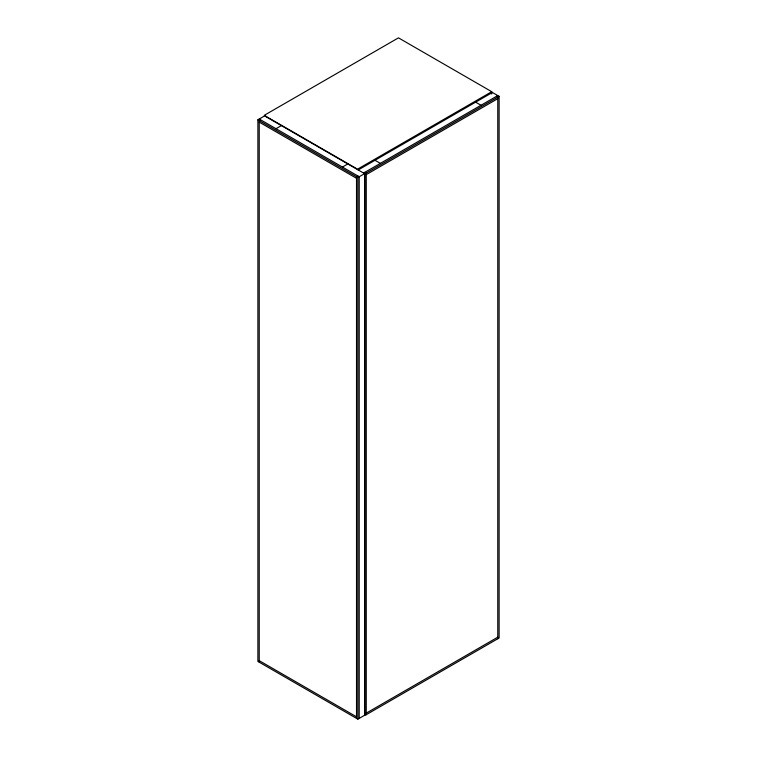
<?xml version="1.0" encoding="UTF-8"?>
<svg xmlns="http://www.w3.org/2000/svg" width="757" height="757" viewBox="0 0 757 757"><rect width="100%" height="100%" fill="white"/><g stroke="black" fill="none" stroke-linecap="round" stroke-linejoin="round"><path stroke-width="1.14" d="M257.882 119.795L357.862 177.517L364.571 173.646L364.571 715.28L357.862 719.15L257.882 661.419L257.882 119.795L264.59 115.916L364.912 173.836L499.118 96.347L499.118 637.981L364.912 715.469L364.912 173.836M260.559 119.795L259.225 120.562L259.225 662.195M275.993 128.699L281.367 125.605M342.429 167.06L347.804 163.957M491.738 91.701L357.531 169.19L264.25 115.338L398.466 37.85L491.738 91.701L491.738 94.029M358.203 169.965L492.41 92.477L499.118 96.347M357.862 175.965L356.519 176.741L356.519 718.374M363.568 173.06L497.775 95.581M366.256 174.612L497.775 98.675M366.256 713.141L497.775 637.205M496.441 96.347L497.775 97.123L497.775 638.757M475.633 102.167L481.007 105.261M374.98 160.276L380.345 163.38M364.912 172.284L366.256 173.06L366.256 714.693M259.225 119.019L359.206 176.741L359.206 718.374M259.225 122.114L356.519 178.292M259.225 660.653L356.519 716.822M357.862 177.517L357.862 719.15"/></g></svg>
